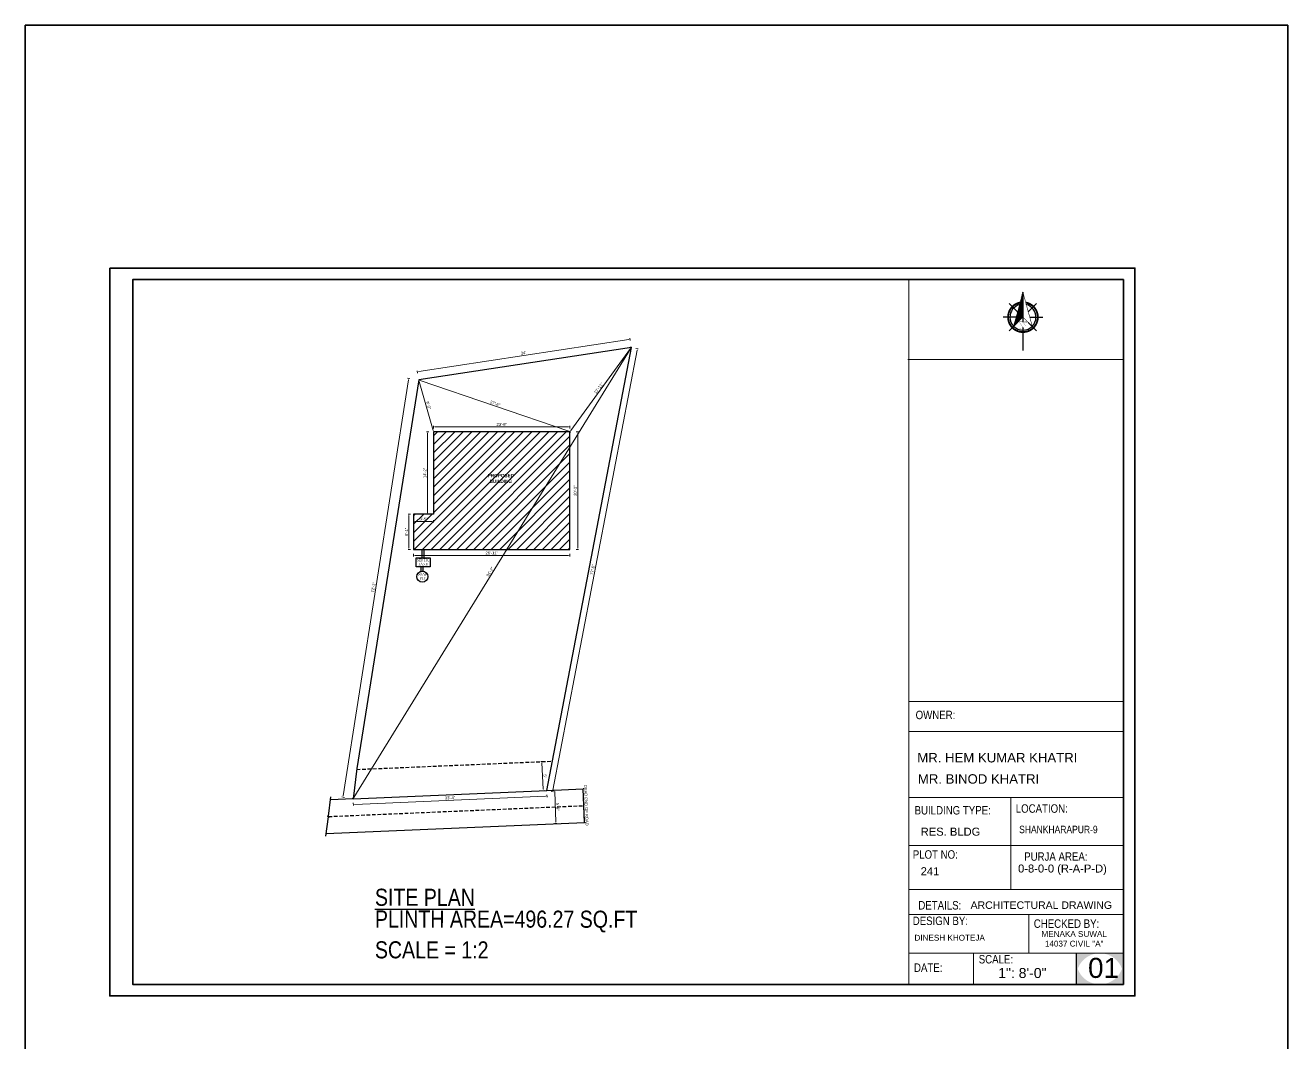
# Model space of a CAD drawing. Header units: inches. Extents: x 376358 to 406049, y -63575 to -53607.
# Drawn here: x 396107 to 397410, y -61309 to -60259 of the extents above; entities that cross this region are included whole.
import ezdxf

# ---------------------------------------------------------------- set-up
doc = ezdxf.new("R2010")
doc.units = ezdxf.units.IN
doc.header["$LTSCALE"] = 2
doc.header["$MEASUREMENT"] = 0
doc.header["$PDMODE"] = 34
doc.linetypes.add('DASHED2', pattern=[0.375, 0.25, -0.125])
doc.layers.get('0').update_dxf_attribs({"linetype": 'CONTINUOUS'})
doc.layers.get('DEFPOINTS').update_dxf_attribs({"color": 141, "linetype": 'CONTINUOUS'})
for name, color, linetype, lineweight in [('DIMENTION', 140, 'CONTINUOUS', 0), ('door', 20, 'CONTINUOUS', 35), ('Rebars', 1, 'CONTINUOUS', 13), ('Siteplan', 7, 'CONTINUOUS', 30), ('steps', 253, 'CONTINUOUS', 20), ('TEXT', 181, 'CONTINUOUS', 25), ('WALL - A', 1, 'CONTINUOUS', 40)]:
    doc.layers.add(name, color=color, linetype=linetype, lineweight=lineweight)
doc.layers.add('Normal Wall', color=7, linetype='CONTINUOUS', lineweight=35, true_color=0xffaf89)
doc.layers.add('Rear Wall', color=7, linetype='CONTINUOUS', lineweight=20, true_color=0xd4e480)
doc.layers.add('plan wall', color=7, linetype='CONTINUOUS')
doc.styles.add('Lettring Text', font='arial.ttf')
doc.styles.get("Standard").update_dxf_attribs({"font": 'ARIALN.TTF'})
doc.styles.add('SwissBT', font='swiss.ttf', dxfattribs={"height": 12})
doc.dimstyles.new('Copy of Standard', dxfattribs={"dimtxt": 6, "dimasz": 2.875, "dimexe": 2, "dimexo": 4, "dimgap": 2, "dimtad": 1, "dimdec": 0, "dimrnd": 1, "dimzin": 0, "dimdsep": 46, "dimlunit": 4, "dimtxsty": 'Lettring Text', "dimcen": 0.1, "dimclrd": 7, "dimclre": 7, "dimclrt": 7, "dimazin": 0, "dimtfac": 0.645, "dimtdec": 0, "dimtmove": 1, "dimatfit": 0, "dimfxl": 3, "dimfxlon": 1, "dimtfillclr": 256, "dimtolj": 1, "dimtzin": 0, "dimlwd": -1, "dimlwe": -1, "dimarcsym": 2})

# ---------------------------------------------------------------- blocks, each defined once
blk = doc.blocks.new('*X29')
at = {"color": 0}
for p, q in [((145.56, -416.06), (147.62, -414)), ((145.76, -415.33), (147.62, -413.47)), ((145.96, -414.6), (147.62, -412.94)), ((146.16, -413.87), (147.62, -412.41)), ((146.36, -413.14), (147.62, -411.88)), ((146.55, -412.41), (147.62, -411.35)), ((146.75, -411.68), (147.62, -410.82)), ((146.95, -410.95), (147.62, -410.29)), ((147.15, -410.22), (147.62, -409.76)), ((147.35, -409.49), (147.62, -409.23)), ((147.55, -408.76), (147.62, -408.7)), ((143.16, -424.82), (147.62, -420.36)), ((143.36, -424.09), (147.62, -419.83)), ((143.56, -423.36), (147.62, -419.3)), ((143.76, -422.63), (147.62, -418.77)), ((143.96, -421.9), (147.62, -418.24)), ((144.16, -421.17), (147.62, -417.71)), ((144.36, -420.44), (147.62, -417.18)), ((144.56, -419.71), (147.62, -416.65)), ((144.76, -418.98), (147.62, -416.12)), ((144.96, -418.25), (147.62, -415.59)), ((145.16, -417.52), (147.62, -415.06)), ((145.36, -416.79), (147.62, -414.53)), ((142.76, -426.28), (147.62, -421.42)), ((142.96, -425.55), (147.62, -420.89))]:
    blk.add_line(p, q, dxfattribs=at)
blk = doc.blocks.new('NORTH_15')
for p, q in [((-2.87, 2.87), (-7.37, 7.37)), ((0, 3.66), (0, 10.62)), ((2.87, 2.87), (7.37, 7.37)), ((-13.37, 0), (2.72, 0)), ((5.49, 0), (17.83, 0)), ((-2.87, -2.87), (-7.37, -7.37)), ((0, -3.66), (0, -10.62)), ((2.87, -2.87), (7.37, -7.37))]:
    blk.add_line(p, q)
at = {"const_width": 1}
for points in [[(0, -8, 1), (0, 8, 0.359415), (-7.86, 1.52, 1)], [(-7.86, -1.52, 0.359415), (0, -8, 1)]]:
    blk.add_lwpolyline(points, format="xyb", dxfattribs=at)
for points, const_width in [([(4.96, -5.01), (-13.37, 0), (4.9, 5), (0, 0), (4.96, -5.01)], 0.3), ([(5.93, -1.55), (6, -1.55), (6.07, -1.54), (6.13, -1.53), (6.17, -1.52), (6.22, -1.51), (6.26, -1.49), (6.28, -1.47), (6.3, -1.45), (6.32, -1.42), (6.33, -1.39), (6.35, -1.34), (6.36, -1.29), (6.37, -1.23), (6.38, -1.16), (6.38, -1.08), (6.38, -1), (6.54, -1), (6.54, -2.34), (6.38, -2.34), (6.38, -2.3), (6.38, -2.23), (6.38, -2.16), (6.37, -2.09), (6.36, -2.04), (6.35, -1.99), (6.33, -1.95), (6.32, -1.91), (6.3, -1.88), (6.28, -1.86), (6.26, -1.83), (6.22, -1.81), (6.18, -1.8), (6.13, -1.78), (6.07, -1.77), (6.01, -1.76), (5.95, -1.76), (2.66, -1.76), (2.66, -2.34), (2.5, -2.34), (2.5, -0.16), (4.71, 1.44), (3.14, 1.44), (3.07, 1.44), (3, 1.43), (2.94, 1.42), (2.89, 1.41), (2.85, 1.4), (2.81, 1.38), (2.78, 1.36), (2.76, 1.34), (2.74, 1.31), (2.72, 1.27), (2.7, 1.22), (2.69, 1.17), (2.68, 1.11), (2.67, 1.04), (2.66, 0.97), (2.66, 0.89), (2.66, 0.87), (2.5, 0.87), (2.5, 2.21), (2.66, 2.21), (2.66, 2.17), (2.66, 2.09), (2.67, 2.03), (2.68, 1.97), (2.69, 1.91), (2.7, 1.86), (2.71, 1.82), (2.73, 1.78), (2.75, 1.76), (2.77, 1.74), (2.8, 1.72), (2.85, 1.7), (2.89, 1.68), (2.94, 1.67), (3, 1.66), (3.07, 1.66), (3.14, 1.66), (6.54, 1.66), (6.54, 0.75), (3.33, -1.55), (5.93, -1.55), (5.93, -1.55)], 0.1)]:
    blk.add_lwpolyline(points, dxfattribs=dict(const_width=const_width))
for start, end in [(90, 164.97304), (270, 90), (195.02696, 270)]:
    blk.add_arc((0, 0), 7, start, end)
at = {"rotation": 90}
blk.add_blockref('*X29', (-421.89, -147.62), dxfattribs=at)
blk = doc.blocks.new('A$C0BDB7EE9')
at = {"layer": 'Siteplan', "xscale": 2.999999999999779, "yscale": 2.999999999999779, "zscale": 2.999999999999779, "rotation": 247.8612575918487}
blk.add_blockref('NORTH_15', (20.2, 49.5), dxfattribs=at)
blk = doc.blocks.new('A$C327B4BBD')
at = {"layer": 'DIMENTION', "ltscale": 0.3, "xscale": 1.171875000000082, "yscale": 1.171875000000082, "zscale": 1.171875000000082, "rotation": 112.1387424081494}
blk.add_blockref('A$C0BDB7EE9', (16.1, 0), dxfattribs=at)
blk = doc.blocks.new('*D984')
at = {"layer": 'DEFPOINTS', "color": 0, "ltscale": 0.5, "transparency": 16777216}
for p in [(399533.1, -62343.3), (399545.3, -62345.6), (399358.4, -63256.9)]:
    blk.add_point(p, dxfattribs=at)
at = {"layer": 'steps', "color": 7, "ltscale": 0.5, "transparency": 16777216}
for p, q in [((399371.2, -63256.5), (399544.8, -62348.5)), ((399542.4, -62345.1), (399547.3, -62346)), ((399367.7, -63258.7), (399372.6, -63259.7))]:
    blk.add_line(p, q, dxfattribs=at)
for points in [[(399544.3, -62348.4), (399545.2, -62348.6), (399545.3, -62345.6)], [(399370.7, -63256.4), (399371.6, -63256.5), (399370.6, -63259.3)]]:
    blk.add_solid(points, dxfattribs=at)
at = {"layer": 'steps', "color": 7, "ltscale": 0.5, "transparency": 16777216, "insert": (399453, -62801.5), "char_height": 6, "attachment_point": 5, "rotation": 79.1745, "style": 'Lettring Text'}
blk.add_mtext('\\A1;77\'-6"', dxfattribs=at)
blk = doc.blocks.new('*D985')
at = {"layer": 'DEFPOINTS', "color": 0, "ltscale": 0.5, "transparency": 16777216}
for p in [(399358.4, -63256.9), (398958.7, -63273.9), (399358.9, -63268.8)]:
    blk.add_point(p, dxfattribs=at)
at = {"layer": 'steps', "color": 7, "ltscale": 0.5, "transparency": 16777216}
for p, q in [((398959.1, -63282.7), (398959.3, -63287.7)), ((398962.1, -63285.6), (399356, -63268.9)), ((399358.7, -63265.8), (399359, -63270.8))]:
    blk.add_line(p, q, dxfattribs=at)
for points in [[(398962.1, -63285.1), (398962.1, -63286.1), (398959.2, -63285.7)], [(399356, -63268.4), (399356, -63269.4), (399358.9, -63268.8)]]:
    blk.add_solid(points, dxfattribs=at)
at = {"layer": 'steps', "color": 7, "ltscale": 0.5, "transparency": 16777216, "insert": (399158.8, -63272.2), "char_height": 6, "attachment_point": 5, "rotation": 2.4285, "style": 'Lettring Text'}
blk.add_mtext('\\A1;33\'-4"', dxfattribs=at)
blk = doc.blocks.new('*D986')
at = {"layer": 'DEFPOINTS', "color": 0, "ltscale": 0.5, "transparency": 16777216}
for p in [(399433.3, -63252.8), (399436.3, -63322.7), (399436.3, -63322.7)]:
    blk.add_point(p, dxfattribs=at)
at = {"layer": 'steps', "color": 7, "ltscale": 0.5, "transparency": 16777216}
for p, q in [((399433.3, -63252.8), (399435.3, -63252.7)), ((399433.4, -63255.6), (399436.1, -63319.8)), ((399436.3, -63322.7), (399438.3, -63322.6))]:
    blk.add_line(p, q, dxfattribs=at)
for points in [[(399433.9, -63255.6), (399432.9, -63255.7), (399433.3, -63252.8)], [(399436.6, -63319.8), (399435.7, -63319.8), (399436.3, -63322.7)]]:
    blk.add_solid(points, dxfattribs=at)
at = {"layer": 'steps', "color": 7, "ltscale": 0.5, "transparency": 16777216, "insert": (399439.9, -63287.5), "char_height": 6, "attachment_point": 5, "rotation": 272.4295, "style": 'Lettring Text'}
blk.add_mtext('\\A1;DEAD END OF ROAD', dxfattribs=at)
blk = doc.blocks.new('*D987')
at = {"layer": 'DEFPOINTS', "color": 0, "ltscale": 0.5, "transparency": 16777216}
for p in [(399533.1, -62343.3), (399533.1, -62343.3), (398958.7, -63273.9)]:
    blk.add_point(p, dxfattribs=at)
at = {"layer": 'steps', "color": 7, "ltscale": 0.5, "transparency": 16777216}
for p, q in [((398960.2, -63271.4), (399531.6, -62345.8)), ((399533.1, -62343.3), (399531.4, -62342.3)), ((398958.7, -63273.9), (398957, -63272.8))]:
    blk.add_line(p, q, dxfattribs=at)
for points in [[(399531.2, -62345.5), (399532, -62346), (399533.1, -62343.3)], [(398959.8, -63271.2), (398960.6, -63271.7), (398958.7, -63273.9)]]:
    blk.add_solid(points, dxfattribs=at)
at = {"layer": 'steps', "color": 7, "ltscale": 0.5, "transparency": 16777216, "insert": (399241.6, -62805.9), "char_height": 6, "attachment_point": 5, "rotation": 58.3173, "style": 'Lettring Text'}
blk.add_mtext('\\A1;91\'-2"', dxfattribs=at)
blk = doc.blocks.new('*D988')
at = {"layer": 'DEFPOINTS', "color": 0, "ltscale": 0.5, "transparency": 16777216}
for p in [(399124.6, -62507.1), (399124.6, -62517), (399406.4, -62517)]:
    blk.add_point(p, dxfattribs=at)
at = {"layer": 'steps', "color": 7, "ltscale": 0.5, "transparency": 16777216}
for p, q in [((399124.6, -62510.1), (399124.6, -62505.1)), ((399403.5, -62507.1), (399127.5, -62507.1)), ((399406.4, -62510.1), (399406.4, -62505.1))]:
    blk.add_line(p, q, dxfattribs=at)
for points in [[(399127.5, -62506.6), (399127.5, -62507.6), (399124.6, -62507.1)], [(399403.5, -62506.6), (399403.5, -62507.6), (399406.4, -62507.1)]]:
    blk.add_solid(points, dxfattribs=at)
at = {"layer": 'steps', "color": 7, "ltscale": 0.5, "transparency": 16777216, "insert": (399265.5, -62502), "char_height": 6, "attachment_point": 5, "style": 'Lettring Text'}
blk.add_mtext('\\A1;23\'-6"', dxfattribs=at)
blk = doc.blocks.new('*D989')
at = {"layer": 'DEFPOINTS', "color": 0, "ltscale": 0.5, "transparency": 16777216}
for p in [(399124.6, -62517), (399112, -62687), (399124.6, -62687)]:
    blk.add_point(p, dxfattribs=at)
at = {"layer": 'steps', "color": 7, "ltscale": 0.5, "transparency": 16777216}
for p, q in [((399115, -62517), (399110, -62517)), ((399112, -62519.9), (399112, -62684.2)), ((399115, -62687), (399110, -62687))]:
    blk.add_line(p, q, dxfattribs=at)
for points in [[(399111.5, -62519.9), (399112.5, -62519.9), (399112, -62517)], [(399111.5, -62684.2), (399112.5, -62684.2), (399112, -62687)]]:
    blk.add_solid(points, dxfattribs=at)
at = {"layer": 'steps', "color": 7, "ltscale": 0.5, "transparency": 16777216, "insert": (399107, -62602), "char_height": 6, "attachment_point": 5, "rotation": 90, "style": 'Lettring Text'}
blk.add_mtext('\\A1;14\'-2"', dxfattribs=at)
blk = doc.blocks.new('*D981')
at = {"layer": 'DEFPOINTS', "color": 0, "ltscale": 0.5, "transparency": 16777216}
for p in [(399083.6, -62687), (399124.6, -62687), (399083.6, -62702.1)]:
    blk.add_point(p, dxfattribs=at)
at = {"layer": 'steps', "color": 7, "ltscale": 0.5, "transparency": 16777216}
for p, q in [((399083.6, -62699.1), (399083.6, -62704.1)), ((399121.8, -62702.1), (399086.5, -62702.1)), ((399124.6, -62699.1), (399124.6, -62704.1))]:
    blk.add_line(p, q, dxfattribs=at)
for points in [[(399086.5, -62701.7), (399086.5, -62702.6), (399083.6, -62702.1)], [(399121.8, -62701.7), (399121.8, -62702.6), (399124.6, -62702.1)]]:
    blk.add_solid(points, dxfattribs=at)
at = {"layer": 'steps', "color": 7, "ltscale": 0.5, "transparency": 16777216, "insert": (399104.1, -62697.1), "char_height": 6, "attachment_point": 5, "style": 'Lettring Text'}
blk.add_mtext('\\A1;3\'-5"', dxfattribs=at)
blk = doc.blocks.new('*D990')
at = {"layer": 'DEFPOINTS', "color": 0, "ltscale": 0.5, "transparency": 16777216}
for p in [(399083.6, -62687), (399074.1, -62760), (399083.6, -62760)]:
    blk.add_point(p, dxfattribs=at)
at = {"layer": 'steps', "color": 7, "ltscale": 0.5, "transparency": 16777216}
for p, q in [((399077.1, -62687), (399072.1, -62687)), ((399074.1, -62689.9), (399074.1, -62757.2)), ((399077.1, -62760), (399072.1, -62760))]:
    blk.add_line(p, q, dxfattribs=at)
for points in [[(399073.6, -62689.9), (399074.6, -62689.9), (399074.1, -62687)], [(399073.6, -62757.2), (399074.6, -62757.2), (399074.1, -62760)]]:
    blk.add_solid(points, dxfattribs=at)
at = {"layer": 'steps', "color": 7, "ltscale": 0.5, "transparency": 16777216, "insert": (399069, -62723.5), "char_height": 6, "attachment_point": 5, "rotation": 90, "style": 'Lettring Text'}
blk.add_mtext('\\A1;6\'-1"', dxfattribs=at)
blk = doc.blocks.new('*D991')
at = {"layer": 'DEFPOINTS', "color": 0, "ltscale": 0.5, "transparency": 16777216}
for p in [(399083.6, -62760), (399406.4, -62760), (399406.4, -62772.1)]:
    blk.add_point(p, dxfattribs=at)
at = {"layer": 'steps', "color": 7, "ltscale": 0.5, "transparency": 16777216}
for p, q in [((399083.6, -62769.1), (399083.6, -62774.1)), ((399406.4, -62769.1), (399406.4, -62774.1)), ((399086.5, -62772.1), (399403.5, -62772.1))]:
    blk.add_line(p, q, dxfattribs=at)
for points in [[(399086.5, -62771.7), (399086.5, -62772.6), (399083.6, -62772.1)], [(399403.5, -62771.7), (399403.5, -62772.6), (399406.4, -62772.1)]]:
    blk.add_solid(points, dxfattribs=at)
at = {"layer": 'steps', "color": 7, "ltscale": 0.5, "transparency": 16777216, "insert": (399245, -62767.1), "char_height": 6, "attachment_point": 5, "style": 'Lettring Text'}
blk.add_mtext('\\A1;26\'-11"', dxfattribs=at)
blk = doc.blocks.new('*D992')
at = {"layer": 'DEFPOINTS', "color": 0, "ltscale": 0.5, "transparency": 16777216}
for p in [(399406.4, -62517), (399422.3, -62517), (399406.4, -62760)]:
    blk.add_point(p, dxfattribs=at)
at = {"layer": 'steps', "color": 7, "ltscale": 0.5, "transparency": 16777216}
for p, q in [((399419.3, -62517), (399424.3, -62517)), ((399422.3, -62757.2), (399422.3, -62519.9)), ((399419.3, -62760), (399424.3, -62760))]:
    blk.add_line(p, q, dxfattribs=at)
for points in [[(399421.9, -62519.9), (399422.8, -62519.9), (399422.3, -62517)], [(399421.9, -62757.2), (399422.8, -62757.2), (399422.3, -62760)]]:
    blk.add_solid(points, dxfattribs=at)
at = {"layer": 'steps', "color": 7, "ltscale": 0.5, "transparency": 16777216, "insert": (399417.3, -62638.5), "char_height": 6, "attachment_point": 5, "rotation": 90, "style": 'Lettring Text'}
blk.add_mtext('\\A1;20\'-3"', dxfattribs=at)
blk = doc.blocks.new('*D993')
at = {"layer": 'DEFPOINTS', "color": 0, "ltscale": 0.5, "transparency": 16777216}
for p in [(399374.7, -63256.2), (399166.7, -63265.1), (399169.6, -63334)]:
    blk.add_point(p, dxfattribs=at)
at = {"layer": 'steps', "color": 7, "ltscale": 0.5, "transparency": 16777216}
for p, q in [((399371.7, -63256.4), (399376.7, -63256.1)), ((399377.5, -63322.3), (399374.8, -63259.1)), ((399374.6, -63325.3), (399379.6, -63325.1))]:
    blk.add_line(p, q, dxfattribs=at)
for points in [[(399375.3, -63259.1), (399374.3, -63259.1), (399374.7, -63256.2)], [(399377.9, -63322.3), (399377, -63322.3), (399377.6, -63325.2)]]:
    blk.add_solid(points, dxfattribs=at)
at = {"layer": 'steps', "color": 7, "ltscale": 0.5, "transparency": 16777216, "insert": (399381.2, -63290.5), "char_height": 6, "attachment_point": 5, "rotation": 272.4295, "style": 'Lettring Text'}
blk.add_mtext('\\A1;5\'-9"', dxfattribs=at)
blk = doc.blocks.new('*D994')
at = {"layer": 'DEFPOINTS', "color": 0, "ltscale": 0.5, "transparency": 16777216}
for p in [(399348.4, -63197.3), (399355.8, -63197), (399358.4, -63256.9)]:
    blk.add_point(p, dxfattribs=at)
at = {"layer": 'steps', "color": 7, "ltscale": 0.5, "transparency": 16777216}
for p, q in [((399351.4, -63197.2), (399346.4, -63197.4)), ((399350.8, -63254.4), (399348.5, -63200.2)), ((399353.9, -63257.1), (399348.9, -63257.3))]:
    blk.add_line(p, q, dxfattribs=at)
for points in [[(399349, -63200.2), (399348, -63200.2), (399348.4, -63197.3)], [(399351.3, -63254.3), (399350.3, -63254.4), (399350.9, -63257.2)]]:
    blk.add_solid(points, dxfattribs=at)
at = {"layer": 'steps', "color": 7, "ltscale": 0.5, "transparency": 16777216, "insert": (399354.7, -63227.1), "char_height": 6, "attachment_point": 5, "rotation": 272.4285, "style": 'Lettring Text'}
blk.add_mtext("\\A1;5'", dxfattribs=at)
blk = doc.blocks.new('*D995')
at = {"layer": 'DEFPOINTS', "color": 0, "ltscale": 0.5, "transparency": 16777216}
for p in [(399094.2, -62410.3), (398937.8, -63270.6), (398958.7, -63273.9)]:
    blk.add_point(p, dxfattribs=at)
at = {"layer": 'steps', "color": 7, "ltscale": 0.5, "transparency": 16777216}
for p, q in [((399072.8, -62409.9), (398938.2, -63267.8)), ((399076.2, -62407.5), (399071.2, -62406.7)), ((398940.7, -63271.1), (398935.8, -63270.3))]:
    blk.add_line(p, q, dxfattribs=at)
for points in [[(399072.3, -62409.8), (399073.2, -62409.9), (399073.2, -62407)], [(398937.8, -63267.7), (398938.7, -63267.8), (398937.8, -63270.6)]]:
    blk.add_solid(points, dxfattribs=at)
at = {"layer": 'steps', "color": 7, "ltscale": 0.5, "transparency": 16777216, "insert": (399000.5, -62838), "char_height": 6, "attachment_point": 5, "rotation": 81.087, "style": 'Lettring Text'}
blk.add_mtext('\\A1;72\'-1"', dxfattribs=at)
blk = doc.blocks.new('*D996')
at = {"layer": 'DEFPOINTS', "color": 0, "ltscale": 0.5, "transparency": 16777216}
for p in [(399533.1, -62343.3), (399091.5, -62393.2), (399094.2, -62410.3)]:
    blk.add_point(p, dxfattribs=at)
at = {"layer": 'steps', "color": 7, "ltscale": 0.5, "transparency": 16777216}
for p, q in [((399527.6, -62326.6), (399094.4, -62392.7)), ((399530.9, -62329.1), (399530.2, -62324.2)), ((399092, -62396.1), (399091.2, -62391.2))]:
    blk.add_line(p, q, dxfattribs=at)
for points in [[(399527.5, -62326.1), (399527.7, -62327.1), (399530.5, -62326.2)], [(399094.3, -62392.3), (399094.5, -62393.2), (399091.5, -62393.2)]]:
    blk.add_solid(points, dxfattribs=at)
at = {"layer": 'steps', "color": 7, "ltscale": 0.5, "transparency": 16777216, "insert": (399310.2, -62354.7), "char_height": 6, "attachment_point": 5, "rotation": 8.6801, "style": 'Lettring Text'}
blk.add_mtext("\\A1;34'", dxfattribs=at)
blk = doc.blocks.new('*D997')
at = {"layer": 'DEFPOINTS', "color": 0, "ltscale": 0.5, "transparency": 16777216}
for p in [(399533.1, -62343.3), (399533.1, -62343.3), (399406.4, -62517)]:
    blk.add_point(p, dxfattribs=at)
at = {"layer": 'steps', "color": 7, "ltscale": 0.5, "transparency": 16777216}
for p, q in [((399408.1, -62514.7), (399531.4, -62345.6)), ((399533.1, -62343.3), (399531.5, -62342.1)), ((399406.4, -62517), (399408, -62518.2))]:
    blk.add_line(p, q, dxfattribs=at)
for points in [[(399531, -62345.3), (399531.8, -62345.9), (399533.1, -62343.3)], [(399407.7, -62514.4), (399408.5, -62515), (399406.4, -62517)]]:
    blk.add_solid(points, dxfattribs=at)
at = {"layer": 'steps', "color": 7, "ltscale": 0.5, "transparency": 16777216, "insert": (399465.7, -62427.2), "char_height": 6, "attachment_point": 5, "rotation": 53.9088, "style": 'Lettring Text'}
blk.add_mtext('\\A1;17\'-11"', dxfattribs=at)
blk = doc.blocks.new('*D998')
at = {"layer": 'DEFPOINTS', "color": 0, "ltscale": 0.5, "transparency": 16777216}
for p in [(399094.2, -62410.3), (399124.6, -62517), (399124.6, -62517)]:
    blk.add_point(p, dxfattribs=at)
at = {"layer": 'steps', "color": 7, "ltscale": 0.5, "transparency": 16777216}
for p, q in [((399094.2, -62410.3), (399096.1, -62409.8)), ((399094.9, -62413.1), (399123.9, -62514.3)), ((399124.6, -62517), (399126.6, -62516.5))]:
    blk.add_line(p, q, dxfattribs=at)
for points in [[(399095.4, -62412.9), (399094.5, -62413.2), (399094.2, -62410.3)], [(399124.3, -62514.1), (399123.4, -62514.4), (399124.6, -62517)]]:
    blk.add_solid(points, dxfattribs=at)
at = {"layer": 'steps', "color": 7, "ltscale": 0.5, "transparency": 16777216, "insert": (399114.3, -62462.3), "char_height": 6, "attachment_point": 5, "rotation": 285.9446, "style": 'Lettring Text'}
blk.add_mtext('\\A1;9\'-3"', dxfattribs=at)
blk = doc.blocks.new('*D999')
at = {"layer": 'DEFPOINTS', "color": 0, "ltscale": 0.5, "transparency": 16777216}
for p in [(399094.2, -62410.3), (399094.2, -62410.3), (399406.4, -62517)]:
    blk.add_point(p, dxfattribs=at)
at = {"layer": 'steps', "color": 7, "ltscale": 0.5, "transparency": 16777216}
for p, q in [((399094.2, -62410.3), (399094.8, -62408.4)), ((399403.7, -62516.1), (399096.9, -62411.2)), ((399406.4, -62517), (399407.1, -62515.2))]:
    blk.add_line(p, q, dxfattribs=at)
for points in [[(399097, -62410.8), (399096.7, -62411.7), (399094.2, -62410.3)], [(399403.9, -62515.7), (399403.5, -62516.6), (399406.4, -62517)]]:
    blk.add_solid(points, dxfattribs=at)
at = {"layer": 'steps', "color": 7, "ltscale": 0.5, "transparency": 16777216, "insert": (399251.9, -62458.9), "char_height": 6, "attachment_point": 5, "rotation": 341.1299, "style": 'Lettring Text'}
blk.add_mtext('\\A1;27\'-6"', dxfattribs=at)
blk = doc.blocks.new('stpln')
at = {"layer": 'door', "ltscale": 0.5}
h = blk.add_hatch(dxfattribs=at)
h.set_pattern_fill('ANSI31', color=256, scale=100)
h.set_pattern_definition([(45, (1041.414, -2326.583), (-8.83883476, 8.83883476), [])])
h.paths.add_polyline_path([(399406.4, -62760), (399406.4, -62517), (399124.6, -62517), (399124.6, -62687), (399083.6, -62687), (399083.6, -62760)])
h.paths.add_polyline_path([(399094.3, -62703.3), (399114, -62703.3), (399114, -62690.9), (399094.3, -62690.9)], flags=24)
h.paths.add_polyline_path([(399237.7, -62626.2), (399289.7, -62626.2), (399289.7, -62600.2), (399237.7, -62600.2)], flags=24)
at = {"ltscale": 0.5}
for p, q in [((399533.1, -62343.3), (399094.2, -62410.3)), ((399358.4, -63256.9), (399533.1, -62343.3)), ((399094.2, -62410.3), (398966.2, -63211.3)), ((399101.2, -62777.1), (399101.2, -62760)), ((399105.2, -62777.1), (399105.2, -62760)), ((399099.5, -62804.6), (399099.5, -62795.6)), ((399103.5, -62804.6), (399103.5, -62795.6)), ((398966.2, -63211.3), (398958.7, -63273.9)), ((398958.7, -63273.9), (399358.4, -63256.9)), ((399358.4, -63256.9), (399433.3, -63253.7)), ((399436.3, -63322.7), (399433.3, -63253.7)), ((398958.7, -63273.9), (398912.2, -63275.9))]:
    blk.add_line(p, q, dxfattribs=at)
at = {"color": 3, "ltscale": 0.5}
blk.add_line((398903.5, -63345.3), (399436.3, -63322.7), dxfattribs=at)
at = {"ltscale": 0.5}
for points in [[(399406.4, -62517), (399124.6, -62517), (399124.6, -62687), (399083.6, -62687), (399083.6, -62760), (399406.4, -62760)], [(399088.8, -62777.1), (399117.6, -62777.1), (399117.6, -62795.6), (399088.8, -62795.6)]]:
    blk.add_lwpolyline(points, close=True, dxfattribs=at)
at = {"linetype": 'Continuous', "ltscale": 0.5}
blk.add_lwpolyline([(398902.8, -63351.2), (398907.8, -63311.4), (398909.9, -63311), (398905.9, -63310.2), (398908, -63309.9), (398913, -63269.9)], dxfattribs=at)
at = {"ltscale": 0.5}
blk.add_circle((399101.5, -62815.8), 11.4, dxfattribs=at)
at = {"layer": 'WALL - A', "linetype": 'DASHED2', "lineweight": -3, "ltscale": 15}
for p, q in [((398966, -63213.5), (399368.1, -63196.5)), ((398907.9, -63310.6), (399434.8, -63288.2))]:
    blk.add_line(p, q, dxfattribs=at)
at = {"layer": 'steps', "color": 7, "ltscale": 0.3}
for s, insert, char_height, width, attachment_point in [('{\\fTechnic|b1|i0|c2|p2;PROPOSED BUILDING}', (399263.7, -62604), 7, 55.268, 2), ('{\\fTimes New Roman|b0|i0|c0|p18;SEPTIC TANK}', (399103.2, -62779.1), 5, 21.766, 2), ('{\\fTimes New Roman|b0|i0|c0|p18;SOAK PIT}', (399102.2, -62821.3), 5, 21.766, 8)]:
    blk.add_mtext(s, dxfattribs=dict(at, insert=insert, char_height=char_height, width=width, attachment_point=attachment_point))
at = {"layer": 'steps', "ltscale": 0.5}
for p1, p2, distance, text, picture, middle in [((399533.1, -62343.3), (399094.2, -62410.3), -17.3, "34'", '*D996', (399310.2, -62354.7)), ((399094.2, -62410.3), (398958.7, -63273.9), -21.2, '72\'-1"', '*D995', (399000.5, -62838))]:
    dim = blk.add_aligned_dim(p1=p1, p2=p2, distance=distance, text=text, dimstyle='Copy of Standard', dxfattribs=at)
    dim.commit()
    dim.dimension.update_dxf_attribs({"geometry": picture, "text_midpoint": middle})
for p1, p2, distance, picture, middle in [((398958.7, -63273.9), (399533.1, -62343.3), 0, '*D987', (399241.6, -62805.9)), ((399358.4, -63256.9), (399533.1, -62343.3), -12.5, '*D984', (399453, -62801.5)), ((399406.4, -62517), (399533.1, -62343.3), 0, '*D997', (399465.7, -62427.2)), ((399406.4, -62517), (399094.2, -62410.3), 0, '*D999', (399251.9, -62458.9)), ((399094.2, -62410.3), (399124.6, -62517), 0, '*D998', (399114.3, -62462.3)), ((399358.4, -63256.9), (399355.8, -63197), 7.5, '*D994', (399354.7, -63227.1)), ((398958.7, -63273.9), (399358.4, -63256.9), -11.8, '*D985', (399158.8, -63272.2)), ((399169.6, -63334), (399166.7, -63265.1), -208.2, '*D993', (399381.2, -63290.5))]:
    dim = blk.add_aligned_dim(p1=p1, p2=p2, distance=distance, dimstyle='Copy of Standard', dxfattribs=at)
    dim.commit()
    dim.dimension.update_dxf_attribs({"geometry": picture, "text_midpoint": middle})
for base, p1, p2, picture, middle in [((399124.6, -62507.1), (399406.4, -62517), (399124.6, -62517), '*D988', (399265.5, -62502)), ((399083.6, -62702.1), (399124.6, -62687), (399083.6, -62687), '*D981', (399104.1, -62697.1)), ((399406.4, -62772.1), (399083.6, -62760), (399406.4, -62760), '*D991', (399245, -62767.1))]:
    dim = blk.add_linear_dim(base=base, p1=p1, p2=p2, dimstyle='Copy of Standard', dxfattribs=at)
    dim.commit()
    dim.dimension.update_dxf_attribs({"geometry": picture, "text_midpoint": middle})
for base, p1, p2, picture, middle in [((399112, -62687), (399124.6, -62517), (399124.6, -62687), '*D989', (399107, -62602)), ((399422.3, -62517), (399406.4, -62760), (399406.4, -62517), '*D992', (399417.3, -62638.5)), ((399074.1, -62760), (399083.6, -62687), (399083.6, -62760), '*D990', (399069, -62723.5))]:
    dim = blk.add_linear_dim(base=base, p1=p1, p2=p2, angle=90, dimstyle='Copy of Standard', dxfattribs=at)
    dim.commit()
    dim.dimension.update_dxf_attribs({"geometry": picture, "text_midpoint": middle})
dim = blk.add_linear_dim(base=(399436.3, -63322.7), p1=(399433.3, -63252.8), p2=(399436.3, -63322.7), angle=92.4295, text='DEAD END OF ROAD', dimstyle='Copy of Standard', dxfattribs=at)
dim.commit()
dim.dimension.update_dxf_attribs({"geometry": '*D986', "text_midpoint": (399434.8, -63287.7), "dimtype": 160})

msp = doc.modelspace()

# ---------------------------------------------------------------- hatches: boundary and pattern name
msp.add_hatch(color=0).paths.add_polyline_path([(397240.6, -61216), (397216.3, -61216, -0.414214), (397240.6, -61240.3)])
at = {"layer": 'TEXT'}
for points in [[(397216.3, -61216), (397192, -61216), (397192, -61240.3, -0.414214)], [(397216.3, -61216), (397192, -61216), (397192, -61240.3, -0.414214)], [(397240.6, -61216), (397216.3, -61216, -0.414214), (397240.6, -61240.3)], [(397192, -61223.8), (397192, -61248.1), (397216.3, -61248.1, -0.414214)], [(397192, -61223.8), (397192, -61248.1), (397216.3, -61248.1, -0.414214)], [(397240.6, -61223.8, -0.414214), (397216.3, -61248.1), (397240.6, -61248.1)], [(397240.6, -61223.8, -0.414214), (397216.3, -61248.1), (397240.6, -61248.1)]]:
    msp.add_hatch(color=0, dxfattribs=at).paths.add_polyline_path(points)

# ---------------------------------------------------------------- linework, layer by layer
at = {"color": 0}
msp.add_line((397192, -61216), (397192, -61248.1), dxfattribs=at)
msp.add_line((397192, -61216), (397192, -61248.1), dxfattribs=at)
at = {"layer": 'Normal Wall', "color": 3}
msp.add_lwpolyline([(396107.4, -60259.1), (397410.2, -60259.1), (397410.2, -63574.8), (396107.4, -63574.8)], close=True, dxfattribs=at)
at = {"layer": 'Normal Wall'}
for points in [[(396194.5, -60509.5), (397252.5, -60509.5), (397252.5, -61260), (396194.5, -61260)], [(396194.5, -60509.5), (397252.5, -60509.5), (397252.5, -61260), (396194.5, -61260)], [(397240.6, -60521.4), (396218.3, -60521.4), (396218.3, -61248.1), (397240.6, -61248.1)], [(397240.6, -60521.4), (396218.3, -60521.4), (396218.3, -61248.1), (397240.6, -61248.1)]]:
    msp.add_lwpolyline(points, close=True, dxfattribs=at)
at = {"layer": 'Rear Wall'}
for p, q in [((397019.2, -60965.7), (397019.2, -60521.4)), ((397018, -60603.7), (397240.6, -60603.7)), ((397019.2, -60956.4), (397240.6, -60956.4)), ((397019.2, -60956.4), (397240.6, -60956.4)), ((397019.2, -60956.4), (397240.6, -60956.4)), ((397019.2, -60956.4), (397240.6, -60956.4)), ((397019.2, -60987.2), (397240.6, -60987.2)), ((397019.2, -60987.2), (397240.6, -60987.2)), ((397019.2, -61055.3), (397240.6, -61055.3)), ((397019.2, -61055.3), (397240.6, -61055.3)), ((397124.4, -61055.3), (397124.4, -61141.2)), ((397124.4, -61055.3), (397124.4, -61150.4)), ((397019.2, -61104.8), (397240.6, -61104.8)), ((397019.2, -61104.8), (397240.6, -61104.8)), ((397019.2, -61150.4), (397240.6, -61150.4)), ((397019.2, -61175.9), (397240.6, -61175.9)), ((397019.2, -61175.9), (397240.6, -61175.9)), ((397143, -61216), (397143, -61175.9)), ((397143, -61216), (397143, -61175.9)), ((397019.2, -61216), (397240.6, -61216)), ((397019.2, -61216), (397240.6, -61216)), ((397085.9, -61216), (397085.9, -61248.1)), ((397085.9, -61216), (397085.9, -61248.1))]:
    msp.add_line(p, q, dxfattribs=at)
msp.add_lwpolyline([(397019.2, -60956.4), (397240.6, -60956.4), (397240.6, -61248.1), (397019.2, -61248.1)], close=True, dxfattribs=at)
msp.add_lwpolyline([(397019.2, -60956.4), (397240.6, -60956.4), (397240.6, -61248.1), (397019.2, -61248.1)], close=True, dxfattribs=at)

# ---------------------------------------------------------------- block references
at = {"xscale": 0.5, "yscale": 0.5, "zscale": 0.5}
msp.add_blockref('stpln', (196966.3, -29419.7), dxfattribs=at)
at = {"layer": 'Rebars', "xscale": 0.5459999999999999, "yscale": 0.5459999999999999, "zscale": 0.5459999999999999, "rotation": 270}
msp.add_blockref('A$C327B4BBD', (397136.9, -60585.5), dxfattribs=at)

# ---------------------------------------------------------------- texts
at = {"color": 0}
for s, p in [('OWNER:', (397026.2, -60974.6)), ('LOCATION:', (397129.5, -61071.1))]:
    msp.add_text(s, height=8.7, dxfattribs=at).set_placement(p)
at = {"layer": 'plan wall', "ltscale": 3, "char_height": 17.612, "attachment_point": 7, "rotation": 359.9411}
for s, insert in [('{\\LSITE PLAN}', (396468.2, -61167.3)), ('PLINTH AREA=496.27 SQ.FT', (396468.2, -61194.3)), ('SCALE = 1:2', (396468.2, -61221.5))]:
    msp.add_mtext(s, dxfattribs=dict(at, insert=insert))
at = {"layer": 'TEXT', "color": 0}
for s, height, p in [('OWNER:', 8.7, (397026.2, -60974.6)), ('LOCATION:', 8.7, (397129.5, -61071.1)), ('CHECKED BY:', 8.704, (397148.1, -61189.8)), ('CHECKED BY:', 8.704, (397148.1, -61189.8)), ('SCALE:', 8.7, (397091.3, -61226.5)), ('SCALE:', 8.7, (397091.3, -61226.5))]:
    msp.add_text(s, height=height, dxfattribs=at).set_placement(p)
at = {"layer": 'TEXT', "color": 0, "linetype": 'ByBlock', "style": 'SwissBT'}
for s, insert, char_height, width, attachment_point in [('MR. HEM KUMAR KHATRI', (397110.5, -61009.5), 9.72, 217.511, 2), ('MR. BINOD KHATRI', (397091.1, -61031.4), 9.72, 217.511, 2), ('ARCHITECTURAL DRAWING', (397082.9, -61162.5), 7.74, 268.532, 1), ('MENAKA SUWAL\\P14037 CIVIL "A"', (397189.8, -61193.1), 6, 88.549, 2), ('DINESH KHOTEJA', (397025, -61197), 6, 201.528, 1)]:
    msp.add_mtext(s, dxfattribs=dict(at, insert=insert, char_height=char_height, width=width, attachment_point=attachment_point))
at = {"layer": 'TEXT', "color": 0, "attachment_point": 1}
for s, insert, char_height, width in [('BUILDING TYPE:', (397025.1, -61064.2), 8.704, 148.555), ('BUILDING TYPE:', (397025.1, -61064.2), 8.704, 148.555), ('PLOT NO: ', (397023.2, -61109.8), 8.7, 138.027), ('PLOT NO: ', (397023.2, -61109.8), 8.7, 138.027), ('PURJA AREA:', (397138.2, -61111.9), 8.704, 197.582), ('PURJA AREA:', (397138.2, -61111.9), 8.704, 197.582), ('DETAILS: ', (397029, -61162.2), 8.7, 138.027), ('DESIGN BY:', (397023.2, -61178.2), 8.7, 138.027), ('DESIGN BY:', (397023.2, -61178.2), 8.7, 138.027), ('DATE:', (397024.5, -61226.5), 8.7, 34.818)]:
    msp.add_mtext(s, dxfattribs=dict(at, insert=insert, char_height=char_height, width=width))
at = {"layer": 'TEXT', "color": 0, "style": 'SwissBT'}
for s, insert, char_height, width, attachment_point in [('RES. BLDG', (397031.4, -61086.5), 8.26, 163.214, 1), ('RES. BLDG', (397031.4, -61086.5), 8.26, 163.214, 1), ('241', (397031.4, -61127.3), 8.26, 163.214, 1), ('0-8-0-0 (R-A-P-D)', (397177.7, -61124.5), 8.256, 163.214, 2), ('01', (397204.1, -61220.8), 20.64, 20.158, 1)]:
    msp.add_mtext(s, dxfattribs=dict(at, insert=insert, char_height=char_height, width=width, attachment_point=attachment_point))
at = {"layer": 'TEXT', "color": 0, "linetype": 'ByBlock', "insert": (397133, -61084.5), "char_height": 7.671, "attachment_point": 1}
msp.add_mtext_dynamic_manual_height_columns('SHANKHARAPUR-9', width=381.035, gutter_width=1.53, heights=[0], dxfattribs=at)
at = {"layer": 'TEXT', "color": 0, "ltscale": 0.5, "insert": (397111.4, -61231.2), "char_height": 10.32, "width": 127.534, "attachment_point": 1, "style": 'SwissBT'}
msp.add_mtext('1": 8\'-0"', dxfattribs=at)
msp.add_mtext('1": 8\'-0"', dxfattribs=at)

doc.saveas('drawing.dxf')
